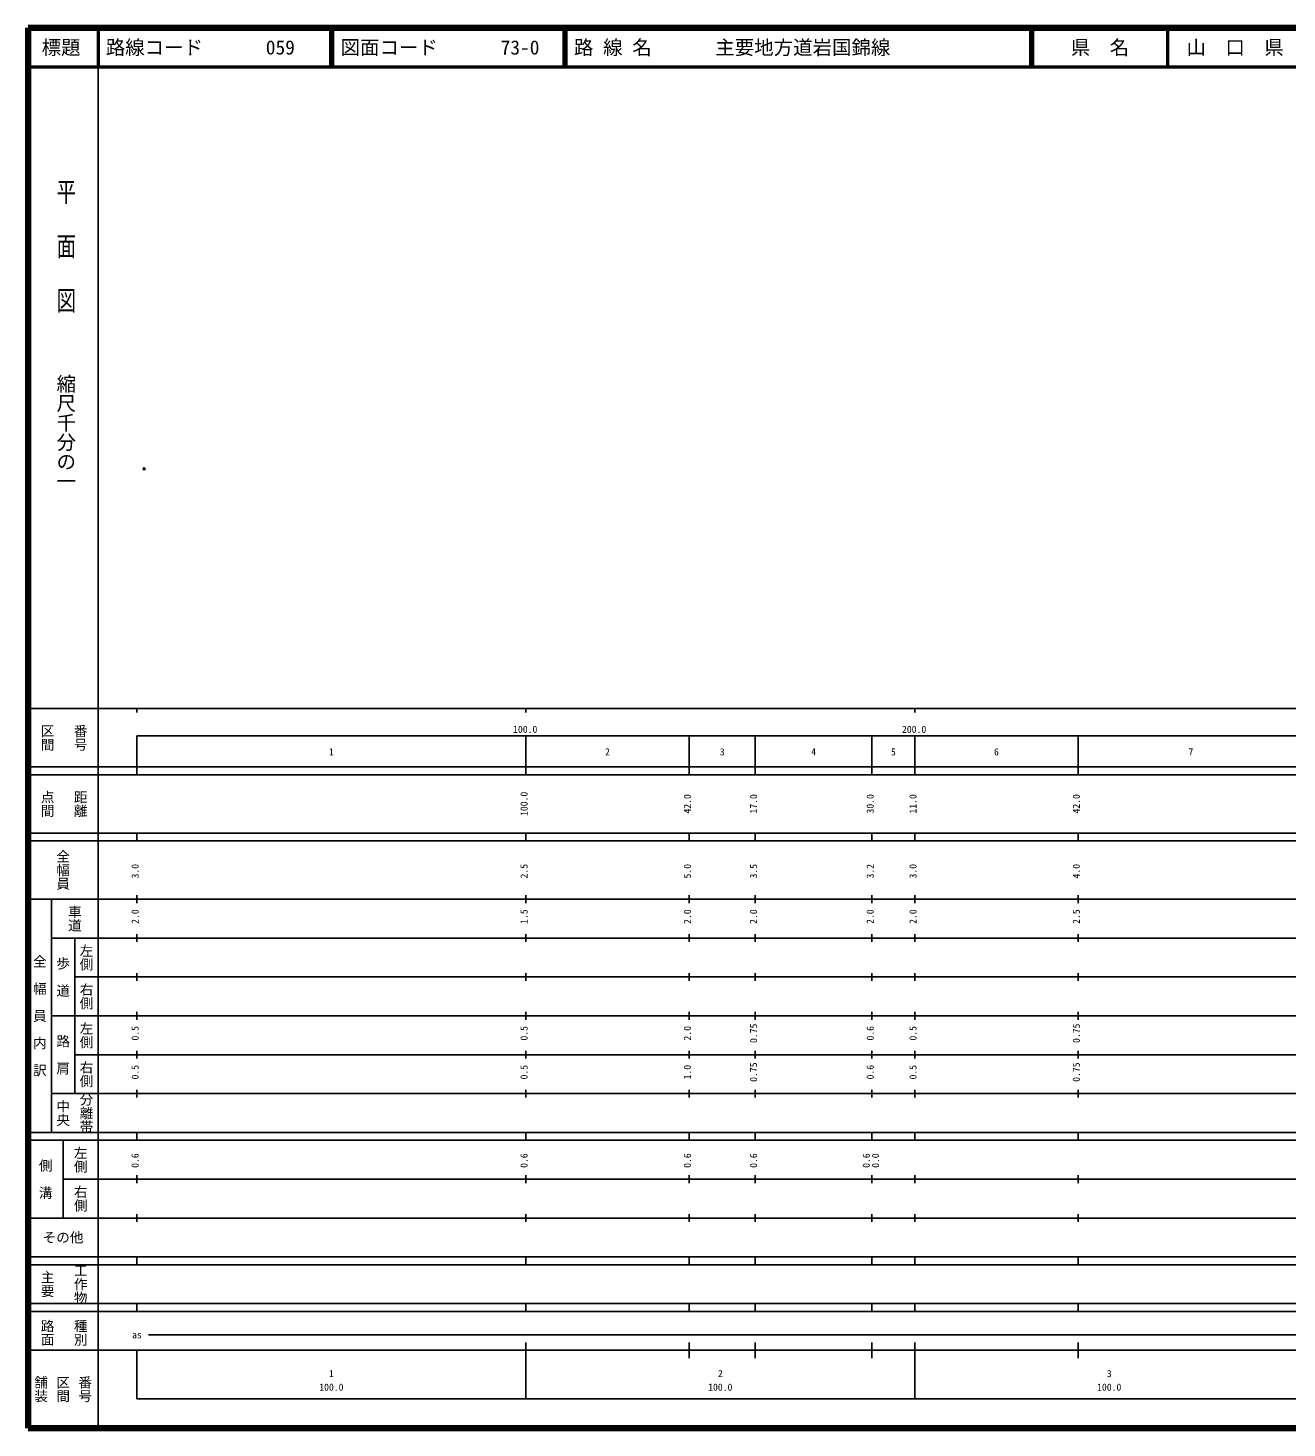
# Model space of a CAD drawing. Units: millimetres on the paper. Extents: x 40 to 680, y 20 to 380.
# Drawn here: x 40 to 363.7, y 20 to 380 of the extents above; entities that cross this region are included whole.
import ezdxf
from ezdxf.enums import TextEntityAlignment as Align

# ---------------------------------------------------------------- set-up
doc = ezdxf.new("R2010")
doc.units = ezdxf.units.MM
doc.header["$PDMODE"] = 32
doc.header["$PDSIZE"] = 0.5
doc.layers.add('M-OTRS', color=6, linetype='Continuous')
doc.layers.add('M-TTL-TXT', color=7, linetype='Continuous')
for name, color, linetype, lineweight in [('M-TTL', 2, 'Continuous', 140), ('M-TTL-BAND', 7, 'Continuous', 25), ('M-TTL-LINE', 7, 'Continuous', 50)]:
    doc.layers.add(name, color=color, linetype=linetype, lineweight=lineweight)
doc.styles.add('@ＭＳ ゴシック', font='')
doc.styles.add('ＭＳ ゴシック', font='')
doc.styles.get('@ＭＳ ゴシック').set_extended_font_data('@MS Gothic')
doc.styles.get('ＭＳ ゴシック').set_extended_font_data('MS Gothic')

msp = doc.modelspace()

# ---------------------------------------------------------------- linework, layer by layer
at = {"layer": 'M-OTRS'}
msp.add_point((69.855, 266.674), dxfattribs=at)
at = {"layer": 'M-TTL'}
for p, q in [((40, 380), (40, 20)), ((680, 380), (40, 380)), ((40, 20), (680, 20))]:
    msp.add_line(p, q, dxfattribs=at)
at = {"layer": 'M-TTL-BAND'}
for p, q in [((58, 370), (58, 20)), ((40, 205), (579, 205)), ((68, 205), (68, 204)), ((168, 205), (168, 204)), ((268, 205), (268, 204)), ((68, 198), (579, 198)), ((68, 198), (68, 188)), ((168, 188), (168, 198)), ((210, 188), (210, 198)), ((227, 188), (227, 198)), ((257, 188), (257, 198)), ((268, 188), (268, 198)), ((310, 188), (310, 198)), ((40, 190), (579, 190)), ((40, 188), (579, 188)), ((40, 173), (579, 173)), ((68, 171), (68, 173)), ((168, 171), (168, 173)), ((210, 171), (210, 173)), ((227, 171), (227, 173)), ((257, 171), (257, 173)), ((268, 171), (268, 173)), ((310, 171), (310, 173)), ((40, 171), (579, 171)), ((40, 156), (579, 156)), ((46, 96), (46, 156)), ((68, 155), (68, 157)), ((168, 155), (168, 157)), ((210, 155), (210, 157)), ((227, 155), (227, 157)), ((257, 155), (257, 157)), ((268, 155), (268, 157)), ((310, 155), (310, 157)), ((46, 146), (579, 146)), ((52, 146), (52, 106)), ((68, 145), (68, 147)), ((168, 145), (168, 147)), ((210, 145), (210, 147)), ((227, 145), (227, 147)), ((257, 145), (257, 147)), ((268, 145), (268, 147)), ((310, 145), (310, 147)), ((68, 135), (68, 137)), ((168, 135), (168, 137)), ((210, 135), (210, 137)), ((227, 135), (227, 137)), ((257, 135), (257, 137)), ((268, 135), (268, 137)), ((310, 135), (310, 137)), ((52, 136), (579, 136)), ((46, 126), (579, 126)), ((68, 125), (68, 127)), ((168, 125), (168, 127)), ((210, 125), (210, 127)), ((227, 125), (227, 127)), ((257, 125), (257, 127)), ((268, 125), (268, 127)), ((310, 125), (310, 127)), ((52, 116), (579, 116)), ((68, 115), (68, 117)), ((168, 115), (168, 117)), ((210, 115), (210, 117)), ((227, 115), (227, 117)), ((257, 115), (257, 117)), ((268, 115), (268, 117)), ((310, 115), (310, 117)), ((46, 106), (579, 106)), ((68, 105), (68, 107)), ((168, 105), (168, 107)), ((210, 105), (210, 107)), ((227, 105), (227, 107)), ((257, 105), (257, 107)), ((268, 105), (268, 107)), ((310, 105), (310, 107)), ((40, 96), (579, 96)), ((40, 94), (579, 94)), ((49, 94), (49, 74)), ((68, 94), (68, 96)), ((168, 94), (168, 96)), ((210, 94), (210, 96)), ((227, 94), (227, 96)), ((257, 94), (257, 96)), ((268, 94), (268, 96)), ((310, 94), (310, 96)), ((49, 84), (579, 84)), ((68, 83), (68, 85)), ((168, 83), (168, 85)), ((210, 83), (210, 85)), ((227, 83), (227, 85)), ((257, 83), (257, 85)), ((268, 83), (268, 85)), ((310, 83), (310, 85)), ((40, 74), (579, 74)), ((68, 73), (68, 75)), ((168, 73), (168, 75)), ((210, 73), (210, 75)), ((227, 73), (227, 75)), ((257, 73), (257, 75)), ((268, 73), (268, 75)), ((310, 73), (310, 75)), ((40, 64), (579, 64)), ((40, 62), (579, 62)), ((68, 62), (68, 64)), ((168, 62), (168, 64)), ((210, 62), (210, 64)), ((227, 62), (227, 64)), ((257, 62), (257, 64)), ((268, 62), (268, 64)), ((310, 62), (310, 64)), ((40, 52), (579, 52)), ((68, 50), (68, 52)), ((168, 50), (168, 52)), ((210, 50), (210, 52)), ((227, 50), (227, 52)), ((257, 50), (257, 52)), ((268, 50), (268, 52)), ((310, 50), (310, 52)), ((40, 50), (579, 50)), ((71, 44), (565, 44)), ((40, 40), (579, 40)), ((68, 40), (68, 27.5)), ((168, 27.5), (168, 42)), ((210, 38), (210, 42)), ((227, 38), (227, 42)), ((257, 38), (257, 42)), ((268, 27.5), (268, 42)), ((310, 38), (310, 42)), ((68, 27.5), (579, 27.5))]:
    msp.add_line(p, q, dxfattribs=at)
at = {"layer": 'M-TTL-LINE'}
for p, q in [((58, 380), (58, 370)), ((117.75, 380), (117.75, 370)), ((118.25, 380), (118.25, 370)), ((177.75, 380), (177.75, 370)), ((178.25, 380), (178.25, 370)), ((297.75, 380), (297.75, 370)), ((298.25, 380), (298.25, 370)), ((333, 380), (333, 370)), ((40, 370), (680, 370))]:
    msp.add_line(p, q, dxfattribs=at)

# ---------------------------------------------------------------- texts
at = {"layer": 'M-TTL-BAND', "style": '@ＭＳ ゴシック', "width": 1.4}
msp.add_text('平  面  図', height=3.666, rotation=270, dxfattribs=at).set_placement((49.777, 306.475), align=Align.MIDDLE_RIGHT)
at = {"layer": 'M-TTL-BAND', "style": '@ＭＳ ゴシック'}
msp.add_text('縮尺千分の一', height=3.666, rotation=270, dxfattribs=at).set_placement((49.777, 261.03), align=Align.MIDDLE_RIGHT)
for s, p in [('区間', (45, 197.5)), ('番号', (53.5, 197.5)), ('点間', (45, 180.5)), ('距離', (53.5, 180.5)), ('全幅員', (49, 163.5)), ('車道', (52, 151)), ('左側', (55, 141)), ('全\u3000幅\u3000員\u3000内\u3000訳', (43, 126)), ('歩\u3000道', (49, 136)), ('右側', (55, 131)), ('左側', (55, 121)), ('路\u3000肩', (49, 116)), ('右側', (55, 111)), ('分離帯', (55, 101)), ('中央', (49, 101)), ('左側', (53.5, 89)), ('側\u3000溝', (44.5, 84)), ('右側', (53.5, 79)), ('工作物', (53.5, 57)), ('主要', (45, 57)), ('路面', (45, 44.5)), ('種別', (53.5, 44.5)), ('舗装', (43.333, 30)), ('区間', (49, 30)), ('番号', (54.667, 30))]:
    msp.add_text(s, height=2.566, rotation=270, dxfattribs=at).set_placement(p, align=Align.MIDDLE_CENTER)
at = {"layer": 'M-TTL-BAND', "style": 'ＭＳ ゴシック'}
for s, p in [('100.0', (167.844, 198.195)), ('200.0', (267.844, 198.195)), ('1', (118, 192.405)), ('2', (189, 192.405)), ('3', (218.5, 192.405)), ('4', (242, 192.405)), ('5', (262.5, 192.405)), ('6', (289, 192.405)), ('7', (339, 192.405)), ('as', (68, 42.5)), ('1', (118, 32.523)), ('2', (218, 32.523)), ('3', (318, 32.523)), ('100.0', (118, 29.033)), ('100.0', (218, 29.033)), ('100.0', (318, 29.033))]:
    msp.add_text(s, height=1.833, dxfattribs=at).set_placement(p, align=Align.BOTTOM_CENTER)
for s, p in [('100.0', (169, 180.5)), ('42.0', (211, 180.5)), ('17.0', (228, 180.5)), ('30.0', (258, 180.5)), ('11.0', (269, 180.5)), ('42.0', (311, 180.5)), ('3.0', (69, 163.174)), ('2.5', (169, 163.174)), ('5.0', (211, 163.174)), ('3.5', (228, 163.174)), ('3.2', (258, 163.174)), ('3.0', (269, 163.174)), ('4.0', (311, 163.174)), ('2.0', (69, 151.5)), ('1.5', (169, 151.5)), ('2.0', (211, 151.5)), ('2.0', (228, 151.5)), ('2.0', (258, 151.5)), ('2.0', (269, 151.5)), ('2.5', (311, 151.5)), ('0.5', (69, 121.5)), ('0.5', (169, 121.5)), ('2.0', (211, 121.5)), ('0.75', (228, 121.5)), ('0.6', (258, 121.5)), ('0.5', (269, 121.5)), ('0.75', (311, 121.5)), ('0.5', (69, 111.5)), ('0.5', (169, 111.5)), ('1.0', (211, 111.5)), ('0.75', (228, 111.5)), ('0.6', (258, 111.5)), ('0.5', (269, 111.5)), ('0.75', (311, 111.5)), ('0.6', (69, 88.764)), ('0.6', (169, 88.764)), ('0.6', (211, 88.764)), ('0.6', (228, 88.764)), ('0.6', (257, 88.764)), ('0.0', (259.37, 88.764))]:
    msp.add_text(s, height=1.833, rotation=90, dxfattribs=at).set_placement(p, align=Align.BOTTOM_CENTER)
msp.add_text('その他', height=2.566, dxfattribs=at).set_placement((49, 69), align=Align.MIDDLE_CENTER)
at = {"layer": 'M-TTL-TXT', "style": 'ＭＳ ゴシック'}
for s, p in [('標題', (48.5, 375)), ('県\u3000名', (315.625, 375)), ('山\u3000口\u3000県', (350.375, 375))]:
    msp.add_text(s, height=3.666, dxfattribs=at).set_placement(p, align=Align.MIDDLE_CENTER)
for s, p in [('路線コード', (60, 375)), ('059', (101.142, 375)), ('図面コード', (120.38, 375)), ('73-0', (161.521, 375)), ('路 線 名', (180.38, 375)), ('主要地方道岩国錦線', (216.734, 375))]:
    msp.add_text(s, height=3.666, dxfattribs=at).set_placement(p, align=Align.MIDDLE_LEFT)

doc.saveas('drawing.dxf')
